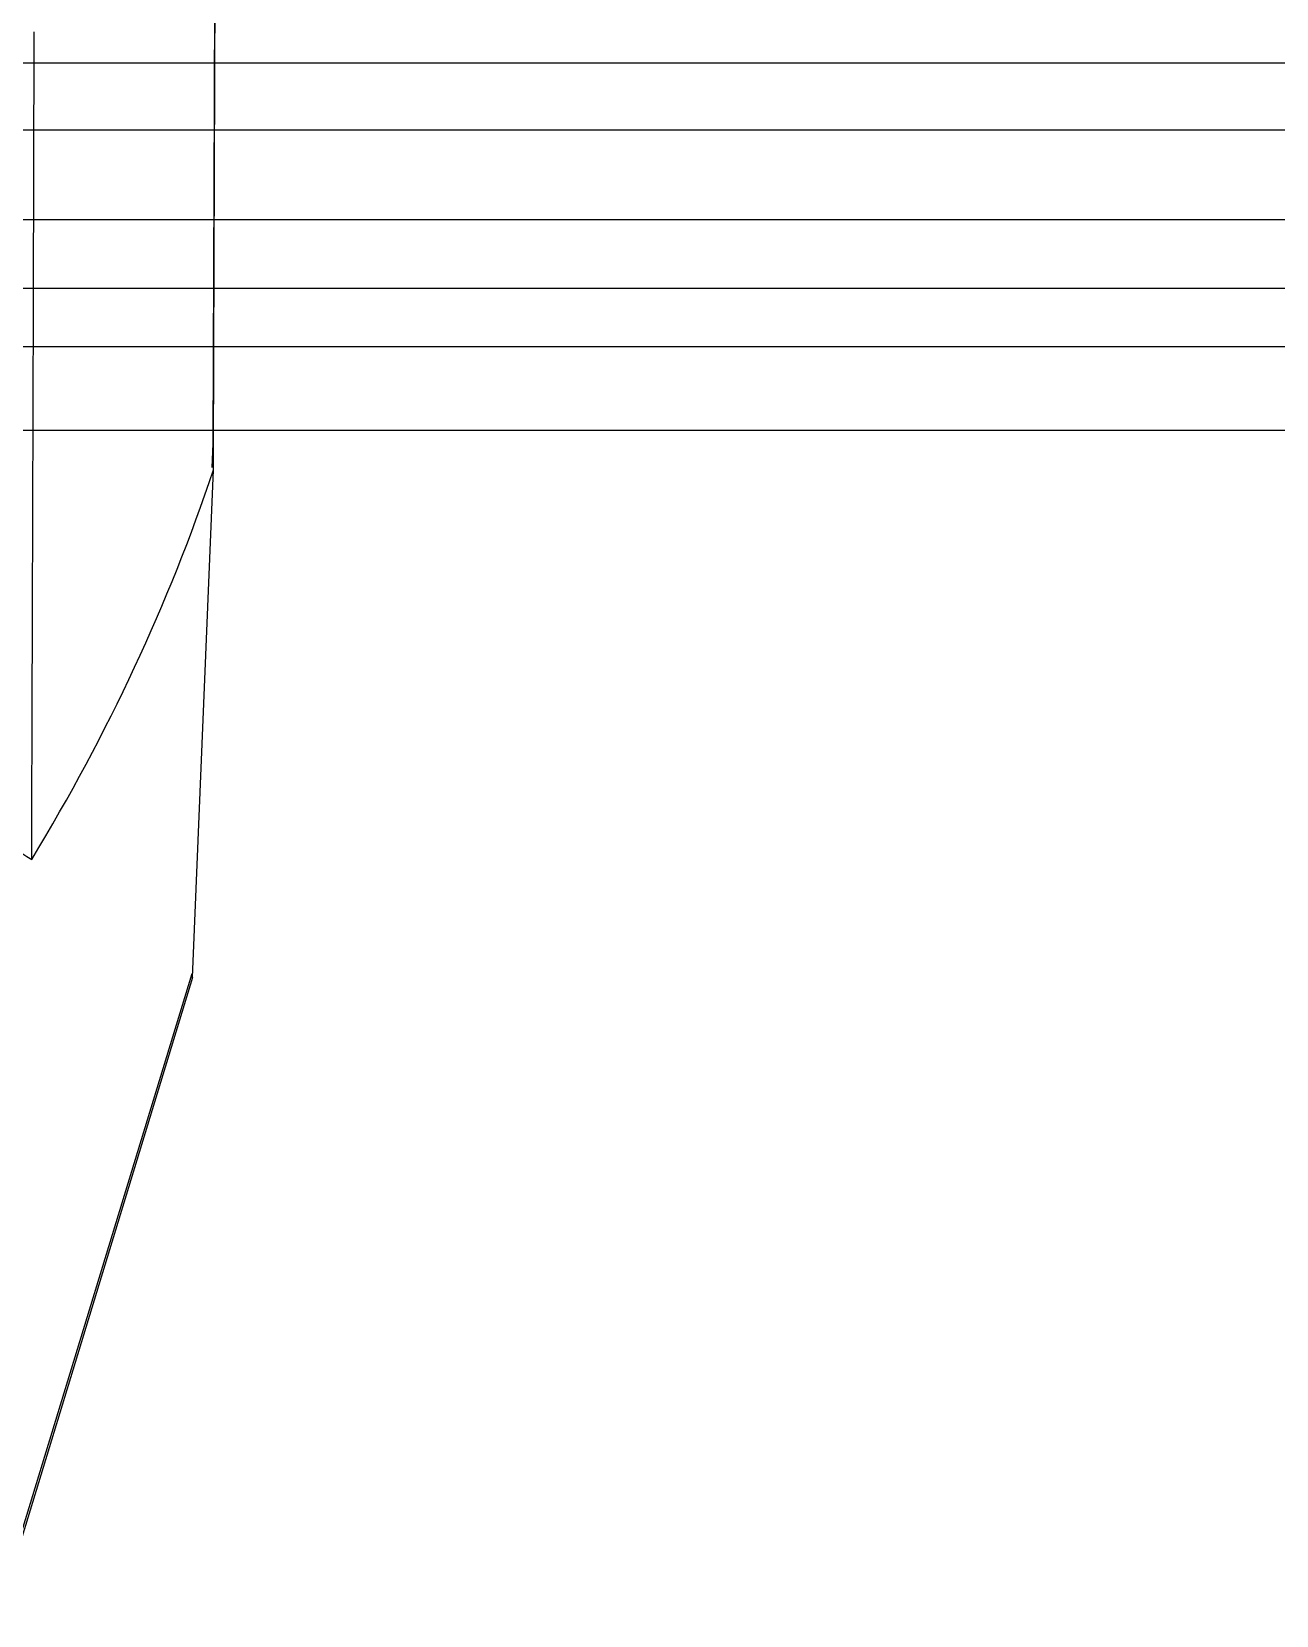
# Model space of a CAD drawing. Header units: millimetres. Extents: x 123.5 to 144.3, y 105.4 to 121.6.
# Drawn here: x 129.909 to 131.793, y 109.253 to 111.649 of the extents above; entities that cross this region are included whole.
import ezdxf

# ---------------------------------------------------------------- set-up
doc = ezdxf.new("R2010")
doc.units = ezdxf.units.MM
doc.layers.add('WIRES', color=7, linetype='Continuous')

msp = doc.modelspace()

# ---------------------------------------------------------------- linework, layer by layer
at = {"color": 7, "linetype": 'Continuous'}
for p, q in [((130.1834, 111.0252), (130.1819, 110.9895)), ((130.1526, 110.2176), (130.1842, 110.9857)), ((130.1514, 110.2235), (129.8553, 109.2541)), ((130.1526, 110.2176), (129.8578, 109.2529))]:
    msp.add_line(p, q, dxfattribs=at)
for points, knots in [([(130.1842, 110.9857), (130.1844, 111.0316), (130.1847, 111.1236), (130.1852, 111.2616), (130.1857, 111.3998), (130.1862, 111.5381), (130.1867, 111.6765), (130.1872, 111.8151), (130.1876, 111.9538), (130.1881, 112.0927), (130.1889, 112.3441), (130.1902, 112.807), (130.1915, 113.3981), (130.1924, 113.9717), (130.1928, 114.3389), (130.1929, 114.585), (130.193, 114.7424), (130.193, 114.8999), (130.1931, 115.0574), (130.193, 115.2149), (130.193, 115.3199), (130.193, 115.3724)], [0, 0, 0, 0, 0.0318897, 0.0637804, 0.0956713, 0.1275617, 0.1594511, 0.1913391, 0.2232255, 0.25511, 0.2869926, 0.396247, 0.5728626, 0.6908157, 0.7865121, 0.8220971, 0.8576797, 0.8932603, 0.9288397, 0.964419, 1, 1, 1, 1]), ([(130.192, 115.3179), (130.192, 115.2918), (130.1921, 115.2394), (130.1921, 115.1607), (130.1921, 115.0817), (130.1921, 115.0023), (130.1921, 114.9226), (130.1921, 114.8425), (130.1921, 114.7621), (130.192, 114.6813), (130.192, 114.6002), (130.1919, 114.5188), (130.1919, 114.437), (130.1918, 114.3548), (130.1916, 114.1173), (130.1911, 113.7177), (130.1901, 113.1806), (130.1888, 112.6538), (130.1876, 112.2452), (130.1866, 111.9293), (130.1859, 111.7108), (130.1851, 111.4869), (130.1842, 111.2577), (130.1836, 111.1034), (130.1834, 111.0252)], [0, 0, 0, 0, 0.018089, 0.036255, 0.0545, 0.072824, 0.091228, 0.109713, 0.128278, 0.146926, 0.165656, 0.18447, 0.203368, 0.222351, 0.241419, 0.368084, 0.499751, 0.615529, 0.736478, 0.786518, 0.837886, 0.890587, 0.944624, 1, 1, 1, 1]), ([(129.9113, 111.0091), (129.9116, 111.1156), (129.912, 111.2504), (129.9125, 111.4637), (129.9128, 111.5703), (129.913, 111.6487)], [0, 0, 0, 0, 0.653675, 0.826586, 1.307351, 1.307351, 1.307351, 1.307351])]:
    msp.add_open_spline(points, degree=3, knots=knots, dxfattribs=at)
for points in [[(129.9092, 110.3964), (129.9099, 110.5999), (129.9106, 110.8041), (129.9112, 111.0091)], [(129.9092, 110.3964), (130.0249, 110.5872), (130.117, 110.7845), (130.1842, 110.9857)], [(129.7478, 110.4703), (129.817, 110.446), (129.871, 110.4213), (129.9092, 110.3964)]]:
    msp.add_open_spline(points, degree=3, dxfattribs=at)
at = {"layer": 'WIRES'}
for p, q in [((126.9066, 111.6015), (133.8199, 111.6015)), ((127.7767, 111.5004), (134.834, 111.5004)), ((128.0934, 111.3644), (134.834, 111.3644)), ((128.3445, 111.2605), (137.5288, 111.2605)), ((129.1889, 111.1722), (135.176, 111.1722)), ((129.4554, 111.0461), (134.884, 111.0461))]:
    msp.add_line(p, q, dxfattribs=at)

doc.saveas('drawing.dxf')
